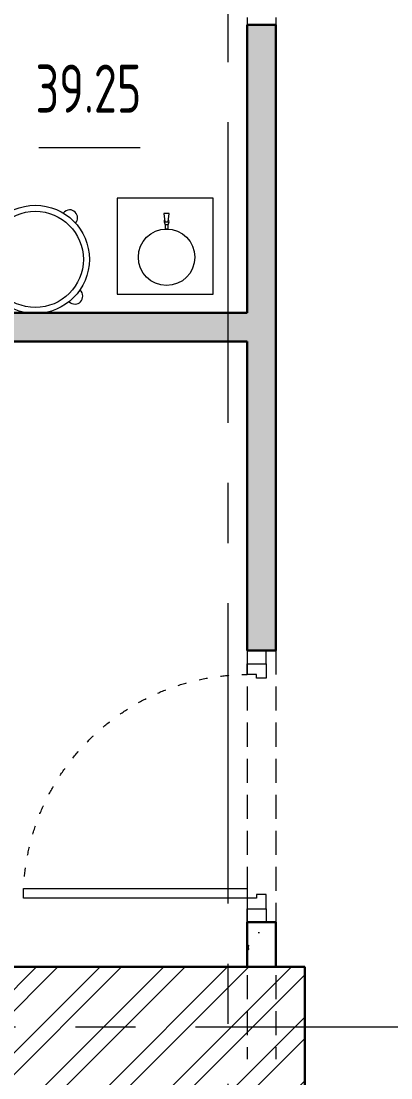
# Model space of a CAD drawing. Header units: millimetres. Extents: x -265044 to 366616, y 0 to 292181.
# Drawn here: x -213094 to -211555, y 106389 to 110784 of the extents above; entities that cross this region are included whole.
import ezdxf
from ezdxf.enums import TextEntityAlignment as Align

# ---------------------------------------------------------------- set-up
doc = ezdxf.new("R2010")
doc.units = ezdxf.units.MM
doc.header["$MEASUREMENT"] = 0
for name, pattern in [('ACAD_ISO03W100', [30, 12, -18]), ('ADSK_Штриховая_ш2 п1', [3, 2, -1]), ('CENTER', [2, 1.25, -0.25, 0.25, -0.25])]:
    doc.linetypes.add(name, pattern=pattern)
doc.layers.get('0').update_dxf_attribs({"color": 250, "lineweight": 9})
for name, color, linetype, lineweight in [('АР_Двери', 5, 'Continuous', 18), ('АР_Маркер экспликации', 239, 'Continuous', 13), ('АР_Номер помещения', 1, 'Continuous', 25), ('АР_Оси', 193, 'Continuous', 9), ('АР_Перегородки газоблок', 165, 'Continuous', 30), ('АР_Перегородки газоблок_Штрих', 165, 'Continuous', 5), ('АР_Помещения_площадь', 19, 'Continuous', 9), ('АР_Сущ Несущая стена', 202, 'Continuous', 30), ('АР_тонкая линия', 250, 'Continuous', 0), ('АР_Штриховка кирпич', 250, 'Continuous', 9), ('ТХ_пищеблок', 30, 'Continuous', 20)]:
    doc.layers.add(name, color=color, linetype=linetype, lineweight=lineweight)
doc.styles.add('ISOCPEUR', font='isocpeur.ttf', dxfattribs={"width": 0.7})
doc.styles.get("Standard").update_dxf_attribs({"font": 'isocpeur.ttf'})
pattern_1 = [(50, (0, 0), (215.17805, -18.82564), [22.5, -247.5]), (355, (0, 0), (-41.6254, 225.65764), [18, -198]), (100.45144, (17.93, -1.57), (173.55265, 206.832), [19.12206, -210.34263]), (46.1842, (0, 60), (320.1724, -49.65578), [33.75, -371.25]), (96.63564, (26.68, 55.86), (280.3986, 292.2356), [28.6831, -315.51413]), (351.18416, (0, 60), (280.3986, 292.2356), [27, -297]), (21, (30, 45), (179.07212, -120.78567), [22.5, -247.5]), (326, (30, 45), (72.9946, 217.54501), [18, -198]), (71.45144, (44.92, 34.93), (252.06671, 96.75935), [19.12206, -210.34263]), (37.5, (0, 0), (3.647957, 99.868156), [0, -195.6, 0, -201, 0, -198.75]), (7.5, (0, 0), (78.92086, 118.323514), [0, -114.6, 0, -191.1, 0, -75.75]), (327.5, (-66.9, 0), (160.14673, -6.766462), [0, -75, 0, -234, 0, -310.5]), (317.5, (-96.9, 0), (174.95585, 30.031495), [0, -97.5, 0, -155.4, 0, -220.5])]

# ---------------------------------------------------------------- blocks, each defined once
blk = doc.blocks.new('*U1072')
at = {"color": 8}
blk.add_lwpolyline([(-100, 80), (-100, 1010), (-140, 1010), (-140, 80)], close=True, dxfattribs=at)
for points in [[(-1130, 0), (-1130, 80), (-1075, 80), (-1075, 0), (-1130, 0)], [(-1075, 80), (-1075, 0), (-1015, 0), (-1015, 40), (-1030, 40), (-1030, 80), (-1075, 80)], [(-55, 80), (-55, 0), (-115, 0), (-115, 40), (-100, 40), (-100, 80), (-55, 80)], [(0, 0), (0, 80), (-55, 80), (-55, 0), (0, 0)]]:
    blk.add_lwpolyline(points, dxfattribs=at)
at = {"color": 8, "linetype": 'ACAD_ISO03W100', "ltscale": 3}
blk.add_arc((-100, 80), 930, 90, 180, dxfattribs=at)
blk = doc.blocks.new('*U53')
at = {"layer": 'АР_Номер помещения', "color": 8}
blk.add_circle((2781.3, -1797.8), 400, dxfattribs=at)
at = {"layer": 'АР_Помещения_площадь', "color": 8}
blk.add_line((4649.5, -5250.3), (4227.1, -5250.3), dxfattribs=at)
at = {"color": 8, "style": 'ISOCPEUR', "width": 0.7, "flags": 1}
blk.add_attdef('КАТЕГОРИЯ', (-499.2, -2092.2), '', height=250, dxfattribs=at)
at = {"layer": 'АР_Номер помещения', "color": 8, "style": 'ISOCPEUR', "width": 0.7}
blk.add_attdef('НОМЕР_ПОМЕЩЕНИЯ', text='', height=300, dxfattribs=at).set_placement((2781.3, -1797.8), align=Align.MIDDLE_CENTER)
at = {"layer": 'АР_Помещения_площадь', "color": 8, "lineweight": 30, "width": 0.7, "flags": 104}
blk.add_attdef('ИМЯ_ПОМЕЩЕНИЯ', text='', height=100, dxfattribs=at).set_placement((157.6, 1217.1), align=Align.MIDDLE_CENTER)
at = {"layer": 'АР_Помещения_площадь', "color": 8, "style": 'ISOCPEUR', "width": 0.7}
blk.add_attdef('ПЛОЩАДЬ_ПОМЕЩЕНИЯ', text='', height=200, dxfattribs=at).set_placement((4654.4, -5003.8), align=Align.MIDDLE_RIGHT)

msp = doc.modelspace()

# ---------------------------------------------------------------- hatches: boundary and pattern name
at = {"layer": 'АР_Перегородки газоблок_Штрих', "ltscale": 100}
h = msp.add_hatch(dxfattribs=at)
h.set_pattern_fill('AR-CONC', color=8, scale=30)
h.set_pattern_definition(pattern_1)
h.paths.add_polyline_path([(-212033.9, 110768.7), (-212153.9, 110768.7), (-212153.9, 109570.6), (-217983.9, 109570.6), (-217983.9, 109450.6), (-212153.9, 109450.6), (-212153.9, 108166), (-212033.9, 108166)])
h = msp.add_hatch(dxfattribs=at)
h.set_pattern_fill('AR-CONC', color=8, scale=30)
h.set_pattern_definition(pattern_1)
h.paths.add_polyline_path([(-212033.9, 107036), (-212153.9, 107036), (-212153.9, 106850.7), (-212033.9, 106850.7)])
at = {"layer": 'АР_Штриховка кирпич', "ltscale": 100}
h = msp.add_hatch(dxfattribs=at)
h.set_pattern_fill('ANSI32', color=8, scale=500)
h.set_pattern_definition([(45, (-1163480.52, 164822.8), (-132.58252, 132.58252), []), (45, (-1163392.13, 164822.8), (-132.58252, 132.58252), [])])
h.paths.add_polyline_path([(-217983.9, 107275.7), (-218493.9, 107275.7), (-218493.9, 106340.7), (-212554, 106340.7), (-212553.9, 106090.7), (-211913.9, 106090.7), (-211914, 106850.7), (-217983.9, 106850.7)])

# ---------------------------------------------------------------- linework, layer by layer
at = {"layer": 'АР_Оси', "color": 8, "linetype": 'CENTER', "ltscale": 1000}
for p, q in [((-212233.9, 134363.2), (-212233.9, 78630.8)), ((-224367.6, 106600.7), (-141189.2, 106600.7))]:
    msp.add_line(p, q, dxfattribs=at)
at = {"layer": 'АР_Перегородки газоблок', "color": 8, "ltscale": 100}
for points in [[(-212153.9, 110768.7), (-212033.9, 110768.7)], [(-212153.9, 110768.7), (-212153.9, 109570.6)], [(-212033.9, 110768.7), (-212033.9, 108166)], [(-217983.9, 109570.6), (-212153.9, 109570.6)], [(-217983.9, 109450.6), (-212153.9, 109450.6)], [(-212153.9, 109450.6), (-212153.9, 108166)], [(-212033.9, 108166), (-212153.9, 108166)], [(-212153.9, 107036), (-212033.9, 107036)], [(-212153.9, 107036), (-212153.9, 106850.7)], [(-212033.9, 107036), (-212033.9, 106850.7)]]:
    msp.add_lwpolyline(points, dxfattribs=at)
at = {"layer": 'АР_Сущ Несущая стена', "color": 8, "ltscale": 100}
for p in [(-217983.9, 106850.7), (-211914, 106090.7)]:
    msp.add_line(p, (-211914, 106850.7), dxfattribs=at)
at = {"layer": 'АР_тонкая линия', "color": 8, "linetype": 'ADSK_Штриховая_ш2 п1', "ltscale": 50}
for points in [[(-212153.9, 112298.7), (-212153.9, 110598.7)], [(-212033.9, 112298.7), (-212033.9, 110598.7)], [(-212153.9, 108166), (-212153.9, 106466)], [(-212033.9, 108166), (-212033.9, 106466)]]:
    msp.add_lwpolyline(points, dxfattribs=at)
at = {"layer": 'ТХ_пищеблок', "color": 8}
for p, q in [((-212294.6, 110047.5), (-212694.6, 110047.5)), ((-212694.6, 110047.5), (-212694.6, 109647.5)), ((-212294.6, 109647.5), (-212294.6, 110047.5)), ((-212477.9, 109983.7, -11.1), (-212499.3, 109983.7, -11.1)), ((-212499.3, 109983.7, -11.1), (-212495.7, 109948.5, -11.1)), ((-212481.7, 109948.6, -11.1), (-212477.9, 109983.7, -11.1)), ((-212495.7, 109948.5, -11.1), (-212481.7, 109948.6, -11.1)), ((-212493.1, 109919, -11.1), (-212493.1, 109939, -11.1)), ((-212483.4, 109939.1, -11.1), (-212483.4, 109919, -11.1)), ((-212483.4, 109919, -11.1), (-212493.1, 109919, -11.1)), ((-212694.6, 109647.5), (-212294.6, 109647.5))]:
    msp.add_line(p, q, dxfattribs=at)
for centre, radius in [((-213034.6, 109792.8), 225), ((-213034.6, 109792.8), 200), ((-212488.3, 109801.5, -11.1), 117.5)]:
    msp.add_circle(centre, radius, dxfattribs=at)
msp.add_ellipse((-212488.4, 109949.6, -11.1), major_axis=(0, 12), ratio=0.864603, start_param=0.903598, end_param=5.441344, dxfattribs=at)
at = {"layer": 'ТХ_пищеблок', "color": 8, "linetype": 'ByBlock'}
for points, knots in [([(-212866.8, 109944.1), (-212861.8, 109950), (-212858.7, 109957.4), (-212858.7, 109965.3), (-212858.7, 109965.3), (-212858.7, 109983.2), (-212874.6, 109999.1), (-212892.5, 109999.1), (-212892.5, 109999.1), (-212902.8, 109999.1), (-212911.9, 109993.7), (-212917.6, 109985.8)], [0.0975623, 0.0975623, 0.0975623, 0.0975623, 0.125, 0.125, 0.125, 0.125001, 0.1875, 0.1875, 0.1875, 0.187501, 0.6578849, 0.6578849, 0.6578849, 0.6578849]), ([(-212893.4, 109616.7), (-212887.4, 109610.6), (-212879, 109606.6), (-212869.1, 109606.6), (-212869.1, 109606.6), (-212851.2, 109606.6), (-212837.3, 109622.5), (-212837.3, 109640.4), (-212837.3, 109640.4), (-212837.3, 109650.1), (-212841.4, 109659.2), (-212848, 109665.5)], [0.0313164, 0.0313164, 0.0313164, 0.0313164, 0.0625, 0.0625, 0.0625, 0.062501, 0.125, 0.125, 0.125, 0.125001, 0.1588731, 0.1588731, 0.1588731, 0.1588731])]:
    msp.add_open_spline(points, degree=3, knots=knots, dxfattribs=at)

# ---------------------------------------------------------------- block references
at = {"layer": 'АР_Двери', "color": 8, "xscale": -1, "rotation": 90}
msp.add_blockref('*U1072', (-212073.9, 107036), dxfattribs=at)
at = {"layer": 'АР_Маркер экспликации', "color": 8}
ref = msp.add_blockref('*U53', (-217247.7, 115506.8), dxfattribs=at)
ref.add_attrib('НОМЕР_ПОМЕЩЕНИЯ', '150', dxfattribs={"layer": 'АР_Номер помещения', "color": 8, "height": 300, "style": 'ISOCPEUR', "width": 0.7}).set_placement((-214466.4, 113709.1), align=Align.MIDDLE_CENTER)
ref.add_attrib('ПЛОЩАДЬ_ПОМЕЩЕНИЯ', '39.25', dxfattribs={"layer": 'АР_Помещения_площадь', "color": 8, "height": 200, "style": 'ISOCPEUR', "width": 0.7}).set_placement((-212593.4, 110503), align=Align.MIDDLE_RIGHT)

doc.saveas('drawing.dxf')
